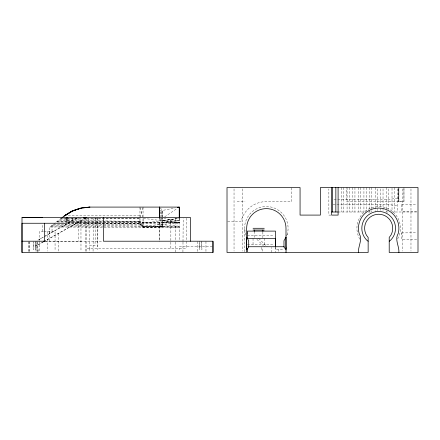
<?xml version="1.0" encoding="UTF-8"?>
<svg xmlns="http://www.w3.org/2000/svg" width="440" height="440" viewBox="0 0 440 440"><rect width="100%" height="100%" fill="white"/><g stroke="black" fill="none" stroke-linecap="round" stroke-linejoin="round"><path stroke-width="0.33" stroke-dasharray="2.2 1.65" d="M33.236 241.489L33.336 249.634L33.248 242.171M35.343 241.489L35.425 249.634L35.349 242.171M37.45 252.445L37.45 241.868M42.51 231.38L42.51 223.933M49.522 233.772L49.522 227.447L61.105 218.323M52.041 231.38L52.041 223.933M72.55 220.446L72.55 218.136L72.55 220.446L67.562 220.446M86.597 251.24L86.597 218.235M97.829 217.553L97.829 249.634M139.959 216.997L139.959 207.086M64.377 215.749L139.959 215.749L139.959 224.356L143.049 227.447L179.278 226.226L143.049 226.226L143.049 218.323L179.278 222.882L179.278 218.323L139.959 223.548L143.049 227.447L179.278 227.447L179.278 226.226L143.049 222.882L139.959 221.337L143.049 226.226L179.278 227.447M143.049 216.997L143.049 207.086M159.621 240.152L159.621 227.447L162.426 226.232L159.621 222.91L162.426 218.367L179.278 220.638L162.426 222.332L179.278 222.954L143.049 222.882M160.182 218.328L162.426 218.367L162.426 227.447L159.621 226.232L159.621 222.91M162.426 217.008L162.426 210.458L159.621 207.086M170.852 248.232L170.852 218.235M186.296 218.235L186.296 248.232L86.597 248.232M262.312 251.174L262.312 247.374M271.843 252.445L271.843 247.374M275.506 246.741L275.506 249.634L284.147 249.634M286.737 249.634L286.572 246.741M416.642 239.52L401.709 239.52L401.709 239.069M401.709 233.767L401.709 233.233M401.709 232.898L416.642 232.782M416.642 211.437L401.709 211.321M401.709 204.809L416.642 204.694M403.953 188.892L403.953 201.603L398.624 201.603M58.515 251.07L58.559 233.371M93.33 218.24L93.055 252.445M182.996 242.127L182.93 252.445M183.002 241.445L183.205 218.24M199.628 241.857L199.485 249.634L199.639 241.208M95.568 218.24L95.018 245.641L89.403 245.641L88.858 218.24M201.729 241.857L201.553 249.634L201.938 249.634L201.746 241.208M89.122 248.232L89.403 246.829M142.868 207.746L139.959 218.323L139.959 224.356L143.049 226.226L179.278 222.882M287.359 233.926L286.451 236.121L287.359 233.926A21.764 21.764 0 0 0 269.176 206.712A21.764 21.764 0 0 0 244.569 228.289L244.569 252.445M160.672 216.662L162.426 213.813L159.621 210.458L162.426 210.458L175.236 207.895M159.621 226.232L162.426 222.91L159.621 218.367L162.426 218.367L162.426 227.447M53.675 224.174L139.959 224.219M164.676 216.821L177.034 208.582M43.164 237.21L37.824 240.213L43.164 237.226M76.984 218.224L43.758 236.88L77 218.29M43.181 241.934L36.042 245.944L36.042 251.147L36.042 241.208L36.058 246.01L43.164 242.011M43.775 241.599L85.41 218.224M43.753 241.681L86.62 217.624M397.634 198.028L389.208 199.535L333.041 199.54M162.426 222.954L179.278 222.332L162.426 220.638L179.278 218.323M60.093 219.12L139.959 218.642L60.687 218.653M56.557 221.903L139.959 221.452L58.729 220.193M67.942 223.702L139.959 223.482L67.887 222.827M61.044 218.367L65.742 218.361M66.407 218.361L75.796 218.35M237.127 201.603L244.992 201.603M333.041 204.518L389.208 204.518L397.634 206.024M338.096 211.998L366.179 211.998M368.203 211.998L371.569 211.998M385.908 211.998L388.702 211.998M416.631 211.998L392.018 211.998L392.018 187.556M162.426 213.813L159.621 213.813L162.426 210.458L162.426 217.718M331.111 215.089L328.861 215.089L328.861 188.903M162.426 220.638L179.278 220.638M227.684 221.26L241.06 221.26A26.098 26.098 0 0 1 266.349 201.603L291.638 201.603L291.638 187.556M57.195 221.403L139.959 221.452M162.426 222.332L179.278 222.332M43.384 231.38L39.49 231.38L39.49 240.213M44.033 231.38L55.061 231.38L55.061 251.086M247.418 235.791L274.137 235.791M44.875 241.208L83.055 241.208M45.359 241.489L103.064 241.489M247.418 244.772L274.137 244.772M179.355 246.829L212.295 246.829M67.749 222.827L102.74 222.86M103.428 222.86L162.426 222.91L56.436 222.002M67.645 223.399L139.959 223.482M51.277 226.066L102.734 226.144M103.422 226.144L162.426 226.232L103.373 225.605M50.127 226.969L159.621 227.447M52.553 225.06L102.685 225.594M80.96 220.776L80.982 251.097M139.959 223.548L143.049 226.226M258.654 238.403L267.08 246.741M256.872 239.316L263.346 245.729M160.672 215.523L161.376 216.662M245.768 235.021L244.569 228.289M140.14 207.746L142.687 216.997M175.351 218.24L175.555 241.445M175.56 242.127L175.626 252.445M85.476 218.24L85.751 252.445M410.977 188.92L410.977 251.075M403.953 187.556L403.953 201.597L346.555 201.603L346.555 187.556M402.55 188.92L402.55 251.075M401.709 204.694L401.709 211.437M401.709 232.782L401.709 239.52M397.634 188.865L397.634 211.998M394.262 187.556L394.262 211.998M388.647 188.914L388.647 209.281M386.403 187.556L386.403 211.998M383.031 188.914L383.031 211.998M380.782 188.914L380.782 210.639M377.416 188.914L377.416 208.604M377.416 209.281L377.416 210.639M375.166 187.556L375.166 211.998M371.795 187.556L371.795 211.998M369.55 187.556L369.55 211.998M366.179 187.556L366.179 211.321M363.93 187.556L363.93 211.998M360.564 187.556L360.564 211.998M358.314 187.556L358.314 211.998M354.943 187.556L354.943 211.998M352.699 187.556L352.699 211.998M349.327 187.556L349.327 211.998M347.083 187.556L347.083 211.998M343.712 187.556L343.712 211.998M341.462 187.556L341.462 211.998M286.737 246.741L286.737 251.174M278.311 249.634L278.311 251.317M275.506 247.319L275.506 252.445M264.275 238.403L264.275 246.648M262.867 231.974L262.867 237.76M261.459 247.374L261.459 251.174M254.441 231.336L254.441 237.76M253.039 238.403L253.039 246.098M242.462 188.898L242.462 251.075M234.036 188.925L234.036 251.075M205.964 241.489L205.959 252.445M197.538 241.489L197.532 252.445M179.278 218.13L179.278 241.489M179.278 248.232L179.278 249.634M159.621 218.13L159.621 241.489M143.049 218.323L143.049 227.447M97.829 218.235L97.829 246.829M89.403 248.232L89.403 252.445M78.172 217.553L78.172 241.208M49.522 231.308L49.522 241.489M47.273 231.38L47.273 251.086M39.49 240.895L39.49 251.086M38.302 249.634L38.302 251.323M37.45 241.489L37.45 251.125M29.024 241.489L29.024 251.075M359.827 239.173A21.764 21.764 0 0 1 364.689 211.613A21.764 21.764 0 0 1 392.667 211.613A21.764 21.764 0 0 1 397.529 239.173M29.024 241.868L29.024 252.445L29.024 241.868M398.338 188.892L398.338 201.603L398.338 188.892M398.882 187.556L398.882 201.603L398.882 187.556"/><path stroke-width="0.66" d="M103.444 217.553L103.444 241.208L212.982 241.208L212.982 252.445L22 252.445L22 217.553L190.509 217.553L190.509 241.208M66.935 220.446L66.935 217.553L66.935 223.256L22 223.256L22 252.445M159.621 217.718L159.621 207.086L159.621 217.646M212.977 252.445L212.977 241.489M285.995 237.215L285.995 249.634L283.965 247.06L283.965 240.763L285.995 237.132M62.035 217.591L71.308 211.596M389.208 241.263L390.594 240.202A16.852 16.852 0 0 0 390.594 216.37A16.852 16.852 0 0 0 366.762 216.37A16.852 16.852 0 0 0 366.762 240.202L368.148 241.263M63.894 216.128L71.836 211.189L80.674 208.126L89.969 207.086L179.278 207.086L179.278 217.657L179.278 207.086L177.26 207.493M71.341 211.668L64.377 215.749L71.324 211.706M80.058 208.456L71.836 211.189M80.118 208.532L73.271 210.535L71.918 211.327L79.734 208.346L82.011 208.065M80.74 208.351L83.171 207.636L89.969 207.086L86.653 207.493M83.336 207.906L85.327 207.658M83.364 217.58L86.597 217.553M331.672 211.998L338.113 211.998M253.039 228.289L264.275 228.289M253.039 230.049L264.275 230.049M43.461 241.208L44.567 241.208L22 241.208M248.089 246.741L284.147 246.741M22 217.553L42.554 217.58M398.899 252.439C399.344 246.103 394.411 239.553 398.211 233.519A20.224 20.224 0 0 0 378.675 208.065A20.224 20.224 0 0 0 359.145 233.519C362.945 239.553 358.012 246.103 358.457 252.439M338.091 187.556L338.113 215.089L331.672 215.089L331.672 187.556M335.847 187.556L335.847 211.998M332.475 187.556L332.475 211.998M286 252.445L285.995 228.289A19.663 19.663 0 0 0 266.338 208.632A19.663 19.663 0 0 0 246.675 228.289L246.681 252.445L227.018 252.445L227.013 187.561L300.064 187.556L300.064 215.089L320.397 215.089L320.397 187.556L418 187.556L418 252.439L389.208 252.439L389.208 237.43L390.841 235.306A14.042 14.042 0 0 0 378.675 214.247A14.042 14.042 0 0 0 366.514 235.312L368.148 237.435L368.148 252.439L247.418 252.445L247.418 248.644M262.867 230.049L262.867 231.336M254.441 230.049L254.441 231.336M44.468 223.256L44.468 241.208M246.675 237.221L246.675 249.634L248.705 247.06L248.705 240.763L246.675 237.221M247.418 233.035L247.418 238.403L275.506 238.403L275.506 246.741L275.506 231.099L247.418 231.099L247.418 233.035"/></g></svg>
